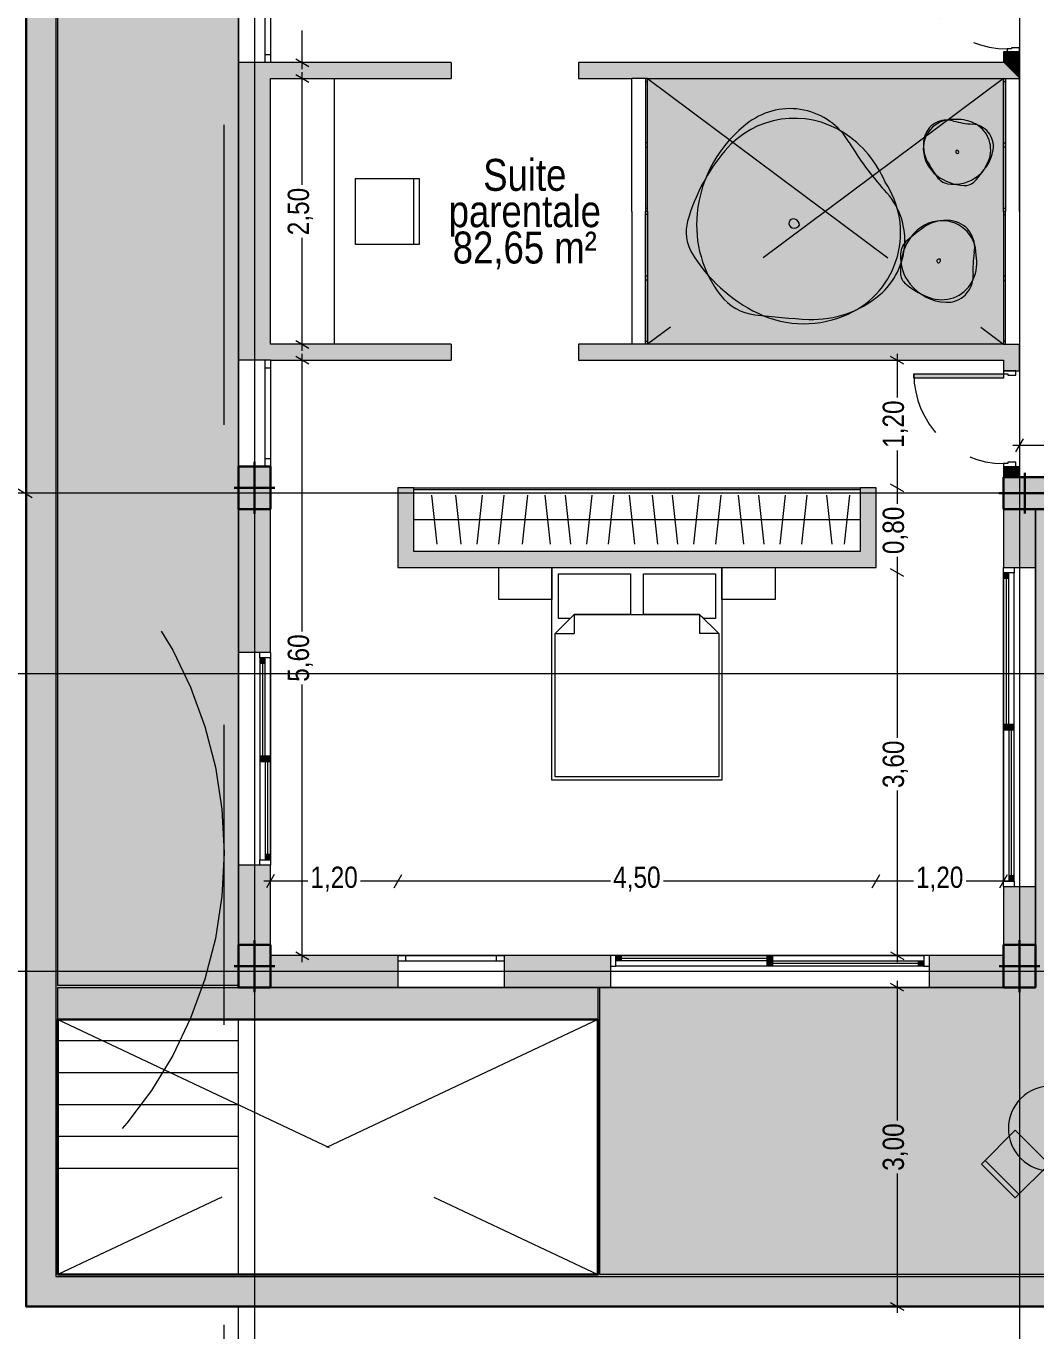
# Model space of a CAD drawing. Header units: centimetres. Extents: x -4381 to 5639, y -3920 to 4826.
# Drawn here: x 55.03 to 64.53, y 58.86 to 71.13 of the extents above; entities that cross this region are included whole.
import ezdxf

# ---------------------------------------------------------------- set-up
doc = ezdxf.new("R2010")
doc.units = ezdxf.units.CM
doc.header["$MEASUREMENT"] = 0
doc.set_wipeout_variables(frame=1)
for name, pattern in [('Dashed', [0.564444, 0.282222, -0.282222]), ('Hidden Line', [0.391222, 0.282222, -0.109]), ('POINTILLE', [0.1, 0.06, -0.04]), ('Tirets', [0.458611, 0.282222, -0.176389]), ('Wipeout_Contour', [100, 0, -100])]:
    doc.linetypes.add(name, pattern=pattern)
for name, color, linetype, lineweight in [('00- Texts and Fills_Pen_No__1', 7, 'Continuous', 5), ('00-TREES_Pen_No__7', 7, 'Continuous', 5), ('01- MOBILIER_Pen_No__1', 7, 'Continuous', 5), ('01- MOBILIER_Pen_No__7', 7, 'Continuous', 5), ('0_Pen_No__1', 7, 'Continuous', 5), ('Cotations_Pen_No__2', 8, 'Continuous', 5), ('Dalle Console ha', 84, 'Continuous', 30), ('Dalles_Pen_No__1', 7, 'Continuous', 5), ('FILES_Pen_No__2', 8, 'Continuous', 5), ('Poteaux Hafsa', 4, 'Continuous', 30), ('Structural - Bearing_Pen_No__1', 7, 'Continuous', 5), ('Structural - Bearing_Pen_No__7', 7, 'Continuous', 5)]:
    doc.layers.add(name, color=color, linetype=linetype, lineweight=lineweight)
for name, color, linetype, lineweight, true_color in [('00-TREES_Pen_No__185', 7, 'Continuous', 5, 0xbce39b), ('00-TREES_Pen_No__44', 7, 'Continuous', 5, 0x029e21), ('Dalles_Pen_No__102', 7, 'Continuous', 5, 0xcccccc), ('Dalles_Pen_No__185', 7, 'Continuous', 5, 0xbce39b), ('Elevator_Pen_No__161', 7, 'Continuous', 5, 0x6a6a6a), ('RECULS_Pen_No__58', 7, 'Continuous', 5, 0xdf0000), ('Structural - Bearing_Pen_No__103', 7, 'Continuous', 5, 0xffcc99)]:
    doc.layers.add(name, color=color, linetype=linetype, lineweight=lineweight, true_color=true_color)
doc.layers.add('Structural - Bearing', color=7, linetype='Continuous')
doc.styles.add('GENERATED_STYLE_2', font='')
doc.styles.get('GENERATED_STYLE_2').set_extended_font_data('Arial Narrow Occidental')

# ---------------------------------------------------------------- blocks, each defined once
blk = doc.blocks.new('P1')
at = {"layer": 'Poteaux Hafsa', "lineweight": 30}
blk.add_hatch(color=256, dxfattribs=at).paths.add_polyline_path([(0, 0.3), (0, 0), (0.4, 0), (0.4, 0.3)])
at = {"layer": 'Poteaux Hafsa', "color": 144, "lineweight": 30}
for p, q in [((0.2, -0.042), (0.2, 0.342)), ((0.444, 0.15), (-0.044, 0.15))]:
    blk.add_line(p, q, dxfattribs=at)
blk.add_lwpolyline([(0, 0.3), (0, 0), (0.4, 0), (0.4, 0.3)], close=True, dxfattribs=at)

msp = doc.modelspace()

# ---------------------------------------------------------------- hatches: boundary and pattern name
at = {"layer": '00-TREES_Pen_No__185', "linetype": 'Continuous', "lineweight": 0, "ltscale": 10, "true_color": 0xcce9b3}
msp.add_hatch(color=254, dxfattribs=at).paths.add_polyline_path([(63.53758, 69.77797, 0.01739462), (63.62545, 69.63809, 0.20068984), (63.72585, 69.57245, 0.1916151), (63.9792, 69.62269, 0.21254987), (64.15402, 69.89096, 0.44418572), (63.95961, 70.13269, -0.05230092), (63.78199, 70.16171, 0.43585853), (63.50533, 70.0017, 0.18587836)])
at = {"layer": '00-TREES_Pen_No__185', "linetype": 'Continuous', "lineweight": 0, "ltscale": 10, "true_color": 0xbae3ab}
msp.add_hatch(color=9, dxfattribs=at).paths.add_polyline_path([(63.38558, 69.2012, 0.01739462), (63.23393, 69.08113, 0.20068984), (63.1703, 68.95593, 0.1916151), (63.26099, 68.66742, 0.21254987), (63.59549, 68.49804, 0.44418572), (63.85214, 68.75508, -0.05230092), (63.86332, 68.96551, 0.43585853), (63.64189, 69.2672, 0.18587836)])
at = {"layer": '00-TREES_Pen_No__44', "linetype": 'Continuous', "lineweight": 0, "ltscale": 10, "true_color": 0xbfe6c6}
msp.add_hatch(color=254, dxfattribs=at).paths.add_polyline_path([(62.14524, 68.32814, 0.18587836), (62.80683, 68.55617, 0.43585853), (62.85555, 69.54441, -0.05230092), (62.52414, 69.99229, 0.44418572), (61.58336, 70.1852, 0.21254987), (61.09238, 69.32401, 0.1916151), (61.31285, 68.55541, 0.20068984), (61.63571, 68.37196, 0.01739462)])
at = {"layer": 'Dalles_Pen_No__102', "linetype": 'Continuous', "ltscale": 10}
h = msp.add_hatch(color=256, dxfattribs=at)
h.paths.add_polyline_path([(55.02844, 59.09063), (66.52844, 59.09063), (66.52844, 66.59063), (64.52844, 66.59063), (64.52844, 62.09063), (57.02844, 62.09063), (57.02844, 76.09063), (64.37844, 76.09063), (64.37844, 77.77063), (68.02844, 77.77063), (68.02844, 76.09063), (77.47844, 76.09063), (77.47844, 77.77063), (81.60844, 77.77063), (81.60844, 76.09063), (81.62844, 76.09063), (81.62844, 69.99063), (81.62844, 64.91063), (70.27844, 64.91063), (70.27844, 66.59063), (69.97844, 66.59063), (69.97844, 64.59063), (83.62844, 64.59063), (83.62844, 64.99063), (83.62844, 78.09063), (55.02844, 78.09063)])
h.paths.add_polyline_path([(60.40844, 59.39063), (55.32844, 59.39063), (55.32844, 61.79063), (60.40844, 61.79063)], flags=0)
at = {"layer": 'Dalles_Pen_No__185', "linetype": 'Continuous', "lineweight": 0, "ltscale": 10, "true_color": 0x5e714d}
msp.add_hatch(color=77, dxfattribs=at).paths.add_polyline_path([(60.87844, 70.64063), (60.87844, 68.14063), (64.22844, 68.14063), (64.22844, 70.64063)])
at = {"layer": 'Elevator_Pen_No__161', "linetype": 'Continuous', "ltscale": 10}
for points in [[(57.05344, 66.61563), (57.30344, 66.61563), (57.30344, 66.86563), (57.05344, 66.86563)], [(64.25344, 66.61563), (64.50344, 66.61563), (64.50344, 66.86563), (64.25344, 66.86563)], [(64.25344, 62.36563), (64.25344, 62.11563), (64.50344, 62.11563)], [(64.25344, 62.36563), (64.50344, 62.11563), (64.50344, 62.36563)]]:
    msp.add_hatch(color=256, dxfattribs=at).paths.add_polyline_path(points)
at = {"layer": 'Structural - Bearing', "linetype": 'Continuous', "lineweight": 0, "ltscale": 10, "true_color": 0x000000}
for points in [[(64.22844, 70.79063), (64.37844, 70.79063), (64.37844, 70.89063), (64.26344, 70.89063), (64.22844, 70.89063)], [(57.02844, 70.79063), (57.02844, 67.99063), (57.27844, 67.99063), (57.32844, 67.99063), (57.32844, 70.79063), (57.27844, 70.79063)], [(57.32844, 70.79063), (57.32844, 70.64063), (59.02844, 70.64063), (59.02844, 70.79063)], [(60.22844, 70.79063), (60.22844, 70.64063), (64.37844, 70.64063), (64.22844, 70.79063)], [(64.22844, 70.79063), (64.37844, 70.64063), (64.37844, 70.79063)], [(57.32844, 68.14063), (57.32844, 67.99063), (59.02844, 67.99063), (59.02844, 68.14063)], [(60.22844, 68.14063), (60.22844, 67.99063), (64.22844, 67.99063), (64.37844, 68.14063)], [(64.22844, 67.99063), (64.22844, 67.89063), (64.34344, 67.89063), (64.37844, 67.89063), (64.37844, 68.14063)], [(64.22844, 66.99063), (64.22844, 66.89063), (64.37844, 66.89063), (64.37844, 66.99063), (64.34344, 66.99063)], [(58.67844, 66.19063), (58.67844, 66.79063), (58.52844, 66.79063), (58.52844, 66.04063)], [(63.02844, 66.04063), (63.02844, 66.79063), (62.87844, 66.79063), (62.87844, 66.19063)], [(64.22844, 66.59063), (64.22844, 66.04063), (64.32844, 66.04063), (64.52844, 66.04063), (64.52844, 66.59063)], [(62.87844, 66.19063), (58.67844, 66.19063), (58.52844, 66.04063), (63.02844, 66.04063)], [(57.02844, 63.24063), (57.02844, 62.09063), (57.05344, 62.11563), (57.05344, 62.36563), (57.30344, 62.36563), (57.32844, 62.39063), (57.32844, 63.24063), (57.22844, 63.24063)], [(64.22844, 63.04063), (64.22844, 62.39063), (64.25344, 62.36563), (64.50344, 62.36563), (64.50344, 62.11563), (64.52844, 62.09063), (64.52844, 63.04063), (64.32844, 63.04063)], [(57.02844, 62.09063), (58.52844, 62.09063), (58.52844, 62.34063), (58.52844, 62.39063), (57.32844, 62.39063), (57.30344, 62.36563), (57.30344, 62.11563), (57.05344, 62.11563)], [(59.52844, 62.34063), (59.52844, 62.09063), (60.52844, 62.09063), (60.52844, 62.29063), (60.52844, 62.39063), (59.52844, 62.39063)], [(63.52844, 62.29063), (63.52844, 62.09063), (64.52844, 62.09063), (64.50344, 62.11563), (64.25344, 62.11563), (64.25344, 62.36563), (64.22844, 62.39063), (63.52844, 62.39063)]]:
    msp.add_hatch(color=18, dxfattribs=at).paths.add_polyline_path(points)
at = {"layer": 'Structural - Bearing', "linetype": 'Continuous', "lineweight": 0, "ltscale": 10, "true_color": 0xffffff}
msp.add_hatch(color=7, dxfattribs=at).paths.add_polyline_path([(63.38444, 67.86263), (63.38444, 67.82263), (64.22844, 67.82263), (64.22844, 67.86263)])
at = {"layer": 'Structural - Bearing', "linetype": 'Continuous', "lineweight": 0, "ltscale": 10, "true_color": 0x000000}
h = msp.add_hatch(color=18, dxfattribs=at)
h.paths.add_polyline_path([(57.02844, 66.99063), (57.02844, 65.24063), (57.22844, 65.24063), (57.32844, 65.24063), (57.32844, 66.99063), (57.27844, 66.99063)])
h.paths.add_polyline_path([(57.05344, 66.61563), (57.05344, 66.86563), (57.30344, 66.86563), (57.30344, 66.61563)], flags=0)
h = msp.add_hatch(color=18, dxfattribs=at)
h.paths.add_polyline_path([(64.22844, 66.89063), (64.22844, 66.59063), (66.22844, 66.59063), (66.52844, 66.89063)])
h.paths.add_polyline_path([(64.50344, 66.61563), (64.25344, 66.61563), (64.25344, 66.86563), (64.50344, 66.86563)], flags=0)
at = {"layer": 'Structural - Bearing_Pen_No__103', "linetype": 'Continuous', "ltscale": 10}
for points in [[(64.22844, 65.99063), (64.22844, 65.94063), (64.27844, 65.94063), (64.27844, 65.99063)], [(57.22844, 65.19063), (57.22844, 65.14063), (57.27844, 65.14063), (57.27844, 65.19063)], [(64.27844, 64.51563), (64.27844, 64.56563), (64.22844, 64.56563), (64.22844, 64.51563)], [(64.27844, 64.56563), (64.27844, 64.51563), (64.32844, 64.51563), (64.32844, 64.56563)], [(57.27844, 64.21563), (57.27844, 64.26563), (57.22844, 64.26563), (57.22844, 64.21563)], [(57.27844, 64.26563), (57.27844, 64.21563), (57.32844, 64.21563), (57.32844, 64.26563)], [(57.32844, 63.29063), (57.32844, 63.34063), (57.27844, 63.34063), (57.27844, 63.29063)], [(64.32844, 63.09063), (64.32844, 63.14063), (64.27844, 63.14063), (64.27844, 63.09063)], [(60.57844, 62.39063), (60.57844, 62.34063), (60.62844, 62.34063), (60.62844, 62.39063)], [(62.05344, 62.34063), (62.05344, 62.39063), (62.00344, 62.39063), (62.00344, 62.34063)], [(62.00344, 62.34063), (62.00344, 62.29063), (62.05344, 62.29063), (62.05344, 62.34063)], [(63.47844, 62.29063), (63.47844, 62.34063), (63.42844, 62.34063), (63.42844, 62.29063)]]:
    msp.add_hatch(color=256, dxfattribs=at).paths.add_polyline_path(points)

# ---------------------------------------------------------------- linework, layer by layer
at = {"layer": '00-TREES_Pen_No__7', "linetype": 'Continuous', "ltscale": 10}
for centre, radius, start, end in [((62.21874, 69.71057), 0.64716, 30.511654, 126.312091), ((62.55717, 69.25005), 1.21866, 126.312091, 174.310623), ((62.26138, 69.41073), 0.85598, 57.234725, 139.778777), ((63.7458, 69.98353), 0.27247, 83.000568, 182.288476), ((63.69421, 70.03251), 0.21814, 72.941698, 167.143259), ((63.98534, 71.07323), 0.86262, 254.73307, 266.708646), ((63.80459, 69.92491), 0.33006, 59.985575, 94.447533), ((63.92381, 70.00334), 0.20904, 350.908209, 86.708646), ((63.83139, 69.97129), 0.27649, 337.441523, 59.985575), ((62.17164, 69.2713), 1.0218, 22.772767, 57.234725), ((62.96208, 68.81815), 1.77365, 139.778777, 164.228639), ((65.077, 71.395), 2.67052, 210.511654, 222.48723), ((63.79614, 69.98554), 0.32286, 182.288476, 232.875479), ((63.78817, 70.01107), 0.31452, 167.143259, 209.262745), ((63.79894, 69.95306), 0.02006, 151.526351, 224.512345), ((63.79024, 69.94466), 0.02007, 43.515639, 116.462845), ((63.74153, 70.03251), 0.39364, 302.909677, 350.908209), ((65.56755, 71.0499), 2.37491, 210.142779, 214.12893), ((63.79463, 69.94883), 0.01402, 224.512345, 43.515639), ((63.55764, 70.08501), 0.57292, 312.991661, 337.441523), ((63.88696, 70.10553), 0.47334, 232.875479, 266.312216), ((63.73032, 69.80465), 0.15544, 214.12893, 259.520658), ((62.41628, 69.19244), 0.84354, 294.931824, 34.219733), ((63.76559, 69.99533), 0.34935, 259.520658, 302.909677), ((63.86443, 69.75592), 0.12301, 266.312216, 312.991661), ((62.62418, 69.11978), 0.67534, 310.077041, 44.278603), ((62.42073, 69.26365), 1.08154, 174.310623, 217.699642), ((61.62168, 69.19673), 0.38082, 164.228639, 210.908084), ((62.25159, 69.27773), 0.04341, 73.704661, 252.707955), ((62.25715, 69.29559), 0.06211, 252.707955, 325.693949), ((62.24634, 69.25976), 0.06212, 0.757455, 73.704661), ((65.12425, 67.00009), 2.78082, 126.378085, 130.364235), ((63.66006, 68.92664), 0.37804, 98.523782, 149.110785), ((63.68876, 68.93916), 0.36828, 83.378565, 125.498051), ((63.65132, 68.98499), 0.31904, 359.235873, 98.523782), ((63.70178, 69.05126), 0.25543, 349.177003, 83.378565), ((63.81128, 68.83618), 0.55424, 149.110785, 182.547522), ((63.44114, 68.98025), 0.182, 130.364235, 175.755964), ((62.55223, 69.75383), 1.46539, 210.908084, 244.344821), ((63.66757, 68.96344), 0.40906, 175.755964, 219.144983), ((64.95019, 68.84474), 1.01005, 170.968376, 182.943952), ((63.59057, 68.90909), 0.38647, 336.220881, 10.682839), ((63.61714, 68.92373), 0.01642, 140.74765, 319.750945), ((63.62262, 68.91926), 0.02349, 67.761657, 140.74765), ((63.61173, 68.92831), 0.0235, 319.750945, 32.69815), ((63.40147, 68.81795), 0.14404, 182.547522, 229.226967), ((63.64796, 68.8838), 0.32375, 253.676829, 336.220881), ((63.69702, 68.7803), 0.24477, 267.143515, 2.943952), ((63.74551, 69.2169), 0.67084, 229.226967, 253.676829), ((63.7078, 68.99618), 0.46092, 219.144983, 267.143515), ((61.94573, 68.89653), 0.48121, 217.699642, 263.09137), ((62.43208, 69.34809), 0.97371, 267.957555, 310.077041), ((62.77223, 75.71777), 7.35233, 263.09137, 267.077521), ((62.35053, 69.33388), 0.99951, 244.344821, 294.931824)]:
    msp.add_arc(centre, radius, start, end, dxfattribs=at)
at = {"layer": '01- MOBILIER_Pen_No__1', "linetype": 'Continuous', "ltscale": 10}
for p, q in [((58.12844, 69.70063), (58.72844, 69.70063)), ((58.12844, 69.08063), (58.12844, 69.70063)), ((58.67844, 69.08063), (58.67844, 69.70063)), ((58.72844, 69.70063), (58.72844, 69.08063)), ((58.72844, 69.08063), (58.12844, 69.08063)), ((62.87844, 66.77063), (58.67844, 66.77063)), ((58.89745, 66.26213), (58.84731, 66.7225)), ((59.1222, 66.26213), (59.07206, 66.7225)), ((59.27367, 66.26213), (59.32381, 66.7225)), ((59.47946, 66.26213), (59.5296, 66.7225)), ((59.69951, 66.26213), (59.74965, 66.7225)), ((59.96486, 66.26213), (59.91472, 66.7225)), ((60.15533, 66.26213), (60.10519, 66.7225)), ((60.30499, 66.26213), (60.35513, 66.7225)), ((60.51078, 66.26213), (60.56092, 66.7225)), ((60.75811, 66.26213), (60.70797, 66.7225)), ((60.97333, 66.26213), (60.92319, 66.7225)), ((61.16379, 66.26213), (61.11365, 66.7225)), ((61.31345, 66.26213), (61.36359, 66.7225)), ((61.51924, 66.26213), (61.56938, 66.7225)), ((61.78459, 66.26213), (61.73446, 66.7225)), ((61.97506, 66.26213), (61.92492, 66.7225)), ((62.12472, 66.26213), (62.17486, 66.7225)), ((62.33051, 66.26213), (62.38065, 66.7225)), ((62.61707, 66.26213), (62.56693, 66.7225)), ((62.73192, 66.26213), (62.78206, 66.7225)), ((62.87844, 66.49063), (58.67844, 66.49063)), ((59.47844, 65.74063), (59.47844, 66.04063)), ((59.47844, 66.04063), (59.97844, 66.04063)), ((59.97844, 64.04063), (59.97844, 66.04063)), ((59.97844, 66.04063), (61.57844, 66.04063)), ((59.97844, 66.04063), (59.97844, 65.74063)), ((61.57844, 66.04063), (61.57844, 64.04063)), ((61.57844, 65.74063), (61.57844, 66.04063)), ((61.57844, 66.04063), (62.07844, 66.04063)), ((62.07844, 66.04063), (62.07844, 65.74063)), ((60.03844, 65.98063), (60.71844, 65.98063)), ((60.03844, 65.56063), (60.03844, 65.98063)), ((60.71844, 65.98063), (60.71844, 65.60063)), ((60.83844, 65.98063), (61.51844, 65.98063)), ((60.83844, 65.60063), (60.83844, 65.98063)), ((61.51844, 65.98063), (61.51844, 65.56063)), ((59.97844, 65.74063), (59.47844, 65.74063)), ((62.07844, 65.74063), (61.57844, 65.74063)), ((60.00844, 65.42063), (60.18844, 65.60063)), ((60.14844, 65.56063), (60.03844, 65.56063)), ((60.18844, 65.60063), (60.14844, 65.56063)), ((60.71844, 65.60063), (60.18844, 65.60063)), ((60.18844, 65.60063), (60.77844, 65.60063)), ((60.18844, 65.60063), (60.18844, 65.42063)), ((60.77844, 65.60063), (61.36844, 65.60063)), ((61.36844, 65.60063), (60.83844, 65.60063)), ((61.40844, 65.56063), (61.36844, 65.60063)), ((61.36844, 65.60063), (61.54844, 65.42063)), ((61.36844, 65.60063), (61.36844, 65.42063)), ((61.51844, 65.56063), (61.40844, 65.56063)), ((60.00844, 64.07063), (60.00844, 65.42063)), ((60.00844, 65.42063), (60.18844, 65.42063)), ((61.54844, 65.42063), (61.36844, 65.42063)), ((61.54844, 65.42063), (61.54844, 64.07063)), ((60.77844, 64.07063), (60.00844, 64.07063)), ((61.54844, 64.07063), (60.77844, 64.07063)), ((61.57844, 64.04063), (59.97844, 64.04063)), ((64.02024, 60.42881), (64.33844, 60.74701)), ((64.33844, 60.74701), (64.65664, 60.42881)), ((64.33844, 60.11062), (64.02024, 60.42881)), ((64.0556, 60.46417), (64.37379, 60.14597)), ((64.65664, 60.42881), (64.33844, 60.11062))]:
    msp.add_line(p, q, dxfattribs=at)
for start, end in [(315, 135), (135, 315)]:
    msp.add_arc((64.67432, 60.76469), 0.4, start, end, dxfattribs=at)
at = {"layer": '01- MOBILIER_Pen_No__7', "linetype": 'Continuous', "ltscale": 10, "flags": 128}
for points in [[(57.32844, 70.64063), (57.92844, 70.64063), (57.92844, 68.14063), (57.32844, 68.14063)], [(62.87844, 66.79063), (62.87844, 66.19063), (58.67844, 66.19063), (58.67844, 66.79063)]]:
    msp.add_lwpolyline(points, close=True, dxfattribs=at)
at = {"layer": '0_Pen_No__1', "linetype": 'Continuous', "ltscale": 10}
for p, q in [((64.26344, 70.89063), (64.22844, 70.89063)), ((64.37844, 70.89063), (64.26344, 70.89063)), ((57.27844, 70.79063), (57.02844, 70.79063)), ((57.32844, 70.79063), (57.27844, 70.79063)), ((60.85844, 70.64063), (60.72844, 70.64063)), ((60.87844, 70.64063), (60.85844, 70.64063)), ((64.22844, 70.64063), (64.24844, 70.64063)), ((64.24844, 70.64063), (64.37844, 70.64063)), ((60.85844, 68.14063), (60.72844, 68.14063)), ((60.87844, 68.14063), (60.85844, 68.14063)), ((64.22844, 68.14063), (64.24844, 68.14063)), ((64.24844, 68.14063), (64.37844, 68.14063)), ((57.27844, 67.99063), (57.02844, 67.99063)), ((57.32844, 67.99063), (57.27844, 67.99063)), ((64.22844, 67.89063), (64.34344, 67.89063)), ((64.34344, 67.89063), (64.37844, 67.89063)), ((57.27844, 66.99063), (57.02844, 66.99063)), ((57.32844, 66.99063), (57.27844, 66.99063)), ((64.22844, 66.99063), (64.34344, 66.99063)), ((64.34344, 66.99063), (64.37844, 66.99063)), ((64.22844, 66.04063), (64.32844, 66.04063)), ((64.32844, 66.04063), (64.52844, 66.04063)), ((57.22844, 65.24063), (57.02844, 65.24063)), ((57.32844, 65.24063), (57.22844, 65.24063)), ((57.22844, 63.24063), (57.02844, 63.24063)), ((57.32844, 63.24063), (57.22844, 63.24063)), ((64.22844, 63.04063), (64.32844, 63.04063)), ((64.32844, 63.04063), (64.52844, 63.04063)), ((58.52844, 62.39063), (58.52844, 62.34063)), ((59.52844, 62.39063), (59.52844, 62.34063)), ((60.52844, 62.39063), (60.52844, 62.29063)), ((63.52844, 62.39063), (63.52844, 62.29063)), ((58.52844, 62.34063), (58.52844, 62.09063)), ((59.52844, 62.34063), (59.52844, 62.09063)), ((60.52844, 62.29063), (60.52844, 62.09063)), ((63.52844, 62.29063), (63.52844, 62.09063))]:
    msp.add_line(p, q, dxfattribs=at)
at = {"layer": '0_Pen_No__1', "linetype": 'Hidden Line', "ltscale": 10, "flags": 128}
for points in [[(60.87844, 70.64063), (64.22844, 68.14063)], [(64.22844, 70.64063), (60.87844, 68.14063)]]:
    msp.add_lwpolyline(points, dxfattribs=at)
at = {"layer": 'Cotations_Pen_No__2', "linetype": 'Continuous', "ltscale": 10}
for p, q in [((57.62844, 70.79063), (57.62844, 71.09175)), ((57.56594, 70.82671), (57.69094, 70.75454)), ((57.62844, 70.7295), (57.62844, 70.79063)), ((57.62844, 70.64063), (57.62844, 70.70175)), ((57.69094, 70.60454), (57.56594, 70.67671)), ((57.62844, 69.6395), (57.62844, 70.64063)), ((57.62844, 68.14063), (57.62844, 69.14175)), ((57.56594, 68.17671), (57.69094, 68.10454)), ((57.62844, 68.0795), (57.62844, 68.14063)), ((57.69094, 67.95454), (57.56594, 68.02671)), ((57.62844, 67.99063), (57.62844, 68.05175)), ((63.29094, 67.95454), (63.16594, 68.02671)), ((63.22844, 68.05175), (63.22844, 67.99063)), ((57.62844, 65.4395), (57.62844, 67.99063)), ((63.22844, 67.99063), (63.22844, 67.6395)), ((63.22844, 67.14175), (63.22844, 66.79063)), ((64.31732, 67.19063), (64.37844, 67.19063)), ((64.41453, 67.25313), (64.34236, 67.12813)), ((64.37844, 67.19063), (66.92957, 67.19063)), ((63.29094, 66.75454), (63.16594, 66.82671)), ((63.22844, 66.79063), (63.22844, 66.64018)), ((63.22844, 66.14243), (63.22844, 65.99198)), ((63.29094, 65.95589), (63.16594, 66.02806)), ((63.22844, 65.99198), (63.22844, 64.44018)), ((57.62844, 62.39063), (57.62844, 64.94175)), ((63.22844, 63.94243), (63.22844, 62.39063)), ((57.32844, 63.09063), (57.26732, 63.09063)), ((57.36453, 63.15313), (57.29236, 63.02813)), ((57.67957, 63.09063), (57.32844, 63.09063)), ((58.52844, 63.09063), (58.17732, 63.09063)), ((58.49236, 63.02813), (58.56453, 63.15313)), ((60.52957, 63.09063), (58.52844, 63.09063)), ((63.02844, 63.09063), (61.02732, 63.09063)), ((62.99236, 63.02813), (63.06453, 63.15313)), ((63.37957, 63.09063), (63.02844, 63.09063)), ((64.22844, 63.09063), (63.87732, 63.09063)), ((64.19236, 63.02813), (64.26453, 63.15313)), ((64.28957, 63.09063), (64.22844, 63.09063)), ((57.56594, 62.42671), (57.69094, 62.35454)), ((57.62844, 62.3295), (57.62844, 62.39063)), ((63.16594, 62.42671), (63.29094, 62.35454)), ((63.22844, 62.39063), (63.22844, 62.3295)), ((63.29094, 62.05454), (63.16594, 62.12671)), ((63.22844, 62.15175), (63.22844, 62.09063)), ((63.22844, 62.09063), (63.22844, 60.8395))]:
    msp.add_line(p, q, dxfattribs=at)
at = {"layer": 'Dalles_Pen_No__1', "linetype": 'Continuous', "ltscale": 10}
for p, q in [((60.87844, 68.14063), (60.87844, 70.64063)), ((60.87844, 70.64063), (64.22844, 70.64063)), ((64.22844, 70.64063), (64.22844, 68.14063)), ((64.22844, 68.14063), (60.87844, 68.14063))]:
    msp.add_line(p, q, dxfattribs=at)
at = {"layer": 'Dalles_Pen_No__1', "linetype": 'Continuous', "ltscale": 10, "flags": 128}
msp.add_lwpolyline([(83.62844, 78.09063), (55.02844, 78.09063), (55.02844, 59.09063), (66.52844, 59.09063), (66.52844, 66.59063), (64.52844, 66.59063), (64.52844, 62.09063), (57.02844, 62.09063), (57.02844, 76.09063), (64.37844, 76.09063), (64.37844, 77.77063), (68.02844, 77.77063), (68.02844, 76.09063), (77.47844, 76.09063)], dxfattribs=at)
msp.add_lwpolyline([(83.62844, 78.09063), (55.02844, 78.09063), (55.02844, 59.09063), (66.52844, 59.09063), (66.52844, 66.59063), (64.52844, 66.59063), (64.52844, 62.09063), (57.02844, 62.09063), (57.02844, 76.09063), (64.37844, 76.09063), (64.37844, 77.77063), (68.02844, 77.77063), (68.02844, 76.09063), (77.47844, 76.09063)], dxfattribs=at)
for points in [[(57.02844, 62.09063), (64.52844, 62.09063), (64.52844, 66.59063), (66.52844, 66.59063), (66.52844, 66.89063), (66.5362, 66.89063), (69.971, 66.89063), (69.97844, 66.89063), (69.97844, 66.59063), (77.62844, 66.59063), (77.62844, 69.99063), (81.62844, 69.99063), (81.62844, 76.09063), (67.02844, 76.09063), (67.02844, 71.89063), (64.52844, 71.89063), (64.52844, 76.09063), (57.02844, 76.09063)], [(57.02844, 62.09063), (64.52844, 62.09063), (64.52844, 66.59063), (66.52844, 66.59063), (66.52844, 66.89063), (66.5362, 66.89063), (69.971, 66.89063), (69.97844, 66.89063), (69.97844, 66.59063), (77.62844, 66.59063), (77.62844, 69.99063), (81.62844, 69.99063), (81.62844, 76.09063), (67.02844, 76.09063), (67.02844, 71.89063), (64.52844, 71.89063), (64.52844, 76.09063), (57.02844, 76.09063)], [(60.87844, 68.14063), (60.87844, 70.64063), (64.22844, 70.64063), (64.22844, 68.14063)], [(60.40844, 59.39063), (60.40844, 61.79063), (55.32844, 61.79063), (55.32844, 59.39063)]]:
    msp.add_lwpolyline(points, close=True, dxfattribs=at)
at = {"layer": 'Structural - Bearing_Pen_No__1', "linetype": 'Continuous', "ltscale": 10}
for p, q in [((57.02844, 71.79063), (57.02844, 70.79063)), ((57.27844, 70.86563), (57.27844, 71.71563)), ((57.32844, 71.79063), (57.32844, 70.79063)), ((57.32844, 71.71563), (57.32844, 70.86563)), ((57.27844, 70.79063), (57.27844, 70.86563)), ((57.27844, 70.86563), (57.32844, 70.86563)), ((57.32844, 70.86563), (57.32844, 70.79063)), ((64.37844, 70.89063), (64.26344, 70.89063)), ((57.32844, 70.79063), (57.27844, 70.79063)), ((59.02844, 70.79063), (59.02844, 70.64063)), ((60.22844, 70.79063), (60.22844, 70.64063)), ((60.72844, 69.39063), (60.72844, 70.64063)), ((60.85844, 70.64063), (60.85844, 70.61063)), ((60.87844, 70.64063), (60.85844, 70.64063)), ((60.85844, 70.61063), (60.87844, 70.61063)), ((60.85844, 70.61063), (60.85844, 70.03563)), ((60.87844, 69.39063), (60.87844, 70.64063)), ((60.87844, 70.61063), (60.87844, 70.64063)), ((60.87844, 70.03563), (60.87844, 70.61063)), ((64.22844, 69.39063), (64.22844, 70.64063)), ((64.22844, 70.61063), (64.22844, 70.64063)), ((64.22844, 70.64063), (64.24844, 70.64063)), ((64.24844, 70.61063), (64.22844, 70.61063)), ((64.22844, 70.03563), (64.22844, 70.61063)), ((64.24844, 70.64063), (64.24844, 70.61063)), ((64.24844, 70.61063), (64.24844, 70.03563)), ((64.37844, 69.39063), (64.37844, 70.64063)), ((60.87844, 70.03563), (60.85844, 70.03563)), ((60.85844, 70.03563), (60.85844, 70.01563)), ((60.85844, 70.01563), (60.85844, 69.99563)), ((60.85844, 69.99563), (60.87844, 69.99563)), ((60.85844, 69.99563), (60.85844, 69.42063)), ((60.87844, 70.01563), (60.87844, 70.03563)), ((60.87844, 69.99563), (60.87844, 70.01563)), ((60.87844, 69.42063), (60.87844, 69.99563)), ((64.22844, 70.01563), (64.22844, 70.03563)), ((64.22844, 70.03563), (64.24844, 70.03563)), ((64.22844, 69.99563), (64.22844, 70.01563)), ((64.24844, 69.99563), (64.22844, 69.99563)), ((64.22844, 69.42063), (64.22844, 69.99563)), ((64.24844, 70.03563), (64.24844, 70.01563)), ((64.24844, 70.01563), (64.24844, 69.99563)), ((64.24844, 69.99563), (64.24844, 69.42063)), ((60.72844, 69.39063), (60.72844, 68.14063)), ((60.87844, 69.42063), (60.85844, 69.42063)), ((60.85844, 69.42063), (60.85844, 69.39063)), ((60.85844, 69.36063), (60.85844, 69.39063)), ((60.87844, 69.39063), (60.85844, 69.39063)), ((60.87844, 69.39063), (60.85844, 69.39063)), ((60.87844, 69.36063), (60.85844, 69.36063)), ((60.85844, 68.78563), (60.85844, 69.36063)), ((60.87844, 69.39063), (60.87844, 69.42063)), ((60.87844, 69.39063), (60.87844, 68.14063)), ((60.87844, 69.39063), (60.87844, 69.36063)), ((60.87844, 69.36063), (60.87844, 68.78563)), ((64.22844, 69.39063), (64.22844, 69.42063)), ((64.22844, 69.42063), (64.24844, 69.42063)), ((64.22844, 69.39063), (64.22844, 68.14063)), ((64.22844, 69.39063), (64.22844, 69.36063)), ((64.22844, 69.39063), (64.24844, 69.39063)), ((64.22844, 69.39063), (64.24844, 69.39063)), ((64.22844, 69.36063), (64.24844, 69.36063)), ((64.22844, 69.36063), (64.22844, 68.78563)), ((64.24844, 69.42063), (64.24844, 69.39063)), ((64.24844, 69.36063), (64.24844, 69.39063)), ((64.24844, 68.78563), (64.24844, 69.36063)), ((64.37844, 69.39063), (64.37844, 68.14063)), ((60.85844, 68.76563), (60.85844, 68.78563)), ((60.85844, 68.78563), (60.87844, 68.78563)), ((60.85844, 68.74563), (60.85844, 68.76563)), ((60.87844, 68.74563), (60.85844, 68.74563)), ((60.85844, 68.17063), (60.85844, 68.74563)), ((60.87844, 68.78563), (60.87844, 68.76563)), ((60.87844, 68.76563), (60.87844, 68.74563)), ((60.87844, 68.74563), (60.87844, 68.17063)), ((64.24844, 68.78563), (64.22844, 68.78563)), ((64.22844, 68.78563), (64.22844, 68.76563)), ((64.22844, 68.76563), (64.22844, 68.74563)), ((64.22844, 68.74563), (64.24844, 68.74563)), ((64.22844, 68.74563), (64.22844, 68.17063)), ((64.24844, 68.76563), (64.24844, 68.78563)), ((64.24844, 68.74563), (64.24844, 68.76563)), ((64.24844, 68.17063), (64.24844, 68.74563)), ((59.02844, 68.14063), (59.02844, 67.99063)), ((60.22844, 68.14063), (60.22844, 67.99063)), ((60.85844, 68.14063), (60.85844, 68.17063)), ((60.85844, 68.17063), (60.87844, 68.17063)), ((60.87844, 68.14063), (60.85844, 68.14063)), ((60.87844, 68.17063), (60.87844, 68.14063)), ((64.24844, 68.17063), (64.22844, 68.17063)), ((64.22844, 68.17063), (64.22844, 68.14063)), ((64.22844, 68.14063), (64.24844, 68.14063)), ((64.24844, 68.14063), (64.24844, 68.17063)), ((57.02844, 67.99063), (57.02844, 66.99063)), ((57.27844, 67.91563), (57.27844, 67.99063)), ((57.32844, 67.99063), (57.27844, 67.99063)), ((57.32844, 67.91563), (57.27844, 67.91563)), ((57.27844, 67.06563), (57.27844, 67.91563)), ((57.32844, 67.99063), (57.32844, 66.99063)), ((57.32844, 67.99063), (57.32844, 67.91563)), ((57.32844, 67.91563), (57.32844, 67.06563)), ((64.22844, 67.89063), (64.34344, 67.89063)), ((57.27844, 66.99063), (57.27844, 67.06563)), ((57.27844, 67.06563), (57.32844, 67.06563)), ((57.32844, 67.06563), (57.32844, 66.99063)), ((57.32844, 66.99063), (57.27844, 66.99063)), ((64.22844, 66.99063), (64.34344, 66.99063)), ((64.22844, 63.04063), (64.22844, 66.04063)), ((64.22844, 65.99063), (64.22844, 66.04063)), ((64.22844, 66.04063), (64.32844, 66.04063)), ((64.32844, 66.04063), (64.32844, 65.99063)), ((64.52844, 63.04063), (64.52844, 66.04063)), ((64.32844, 65.99063), (64.22844, 65.99063)), ((64.22844, 65.99063), (64.22844, 65.94063)), ((64.27844, 65.99063), (64.22844, 65.99063)), ((64.22844, 65.94063), (64.22844, 64.56563)), ((64.22844, 65.94063), (64.27844, 65.94063)), ((64.22844, 65.94063), (64.22844, 64.56563)), ((64.25344, 65.94063), (64.25344, 64.56563)), ((64.27844, 65.94063), (64.27844, 65.99063)), ((64.27844, 64.56563), (64.27844, 65.94063)), ((64.32844, 64.56563), (64.32844, 65.99063)), ((57.02844, 65.24063), (57.02844, 63.24063)), ((57.22844, 65.19063), (57.22844, 65.24063)), ((57.32844, 65.24063), (57.22844, 65.24063)), ((57.32844, 65.19063), (57.22844, 65.19063)), ((57.22844, 65.19063), (57.22844, 65.14063)), ((57.27844, 65.19063), (57.22844, 65.19063)), ((57.27844, 65.14063), (57.27844, 65.19063)), ((57.32844, 65.24063), (57.32844, 63.24063)), ((57.32844, 65.24063), (57.32844, 65.19063)), ((57.32844, 64.26563), (57.32844, 65.19063)), ((57.22844, 65.14063), (57.22844, 64.26563)), ((57.22844, 65.14063), (57.27844, 65.14063)), ((57.22844, 65.14063), (57.22844, 64.26563)), ((57.25344, 65.14063), (57.25344, 64.26563)), ((57.27844, 64.26563), (57.27844, 65.14063)), ((64.27844, 64.56563), (64.22844, 64.56563)), ((64.22844, 64.56563), (64.22844, 64.51563)), ((64.27844, 64.51563), (64.27844, 64.56563)), ((64.27844, 64.56563), (64.27844, 64.51563)), ((64.32844, 64.56563), (64.27844, 64.56563)), ((64.32844, 64.51563), (64.32844, 64.56563)), ((64.22844, 64.51563), (64.27844, 64.51563)), ((64.22844, 64.51563), (64.22844, 63.09063)), ((64.27844, 64.51563), (64.32844, 64.51563)), ((64.27844, 64.51563), (64.27844, 63.14063)), ((64.30344, 63.14063), (64.30344, 64.51563)), ((64.32844, 63.14063), (64.32844, 64.51563)), ((64.32844, 63.14063), (64.32844, 64.51563)), ((57.27844, 64.26563), (57.22844, 64.26563)), ((57.22844, 64.26563), (57.22844, 64.21563)), ((57.22844, 64.21563), (57.22844, 63.29063)), ((57.22844, 64.21563), (57.27844, 64.21563)), ((57.27844, 64.26563), (57.27844, 64.21563)), ((57.32844, 64.26563), (57.27844, 64.26563)), ((57.27844, 64.21563), (57.27844, 64.26563)), ((57.27844, 64.21563), (57.32844, 64.21563)), ((57.27844, 64.21563), (57.27844, 63.34063)), ((57.30344, 63.34063), (57.30344, 64.21563)), ((57.32844, 64.21563), (57.32844, 64.26563)), ((57.32844, 63.34063), (57.32844, 64.21563)), ((57.32844, 63.34063), (57.32844, 64.21563)), ((57.32844, 63.34063), (57.27844, 63.34063)), ((57.27844, 63.34063), (57.27844, 63.29063)), ((57.32844, 63.29063), (57.32844, 63.34063)), ((57.22844, 63.24063), (57.22844, 63.29063)), ((57.22844, 63.29063), (57.32844, 63.29063)), ((57.32844, 63.24063), (57.22844, 63.24063)), ((57.27844, 63.29063), (57.32844, 63.29063)), ((57.32844, 63.29063), (57.32844, 63.24063)), ((64.22844, 63.04063), (64.22844, 63.09063)), ((64.22844, 63.09063), (64.32844, 63.09063)), ((64.32844, 63.14063), (64.27844, 63.14063)), ((64.27844, 63.14063), (64.27844, 63.09063)), ((64.27844, 63.09063), (64.32844, 63.09063)), ((64.32844, 63.09063), (64.32844, 63.14063)), ((64.32844, 63.09063), (64.32844, 63.04063)), ((64.22844, 63.04063), (64.32844, 63.04063)), ((58.52844, 62.39063), (59.52844, 62.39063)), ((58.60344, 62.39063), (58.52844, 62.39063)), ((58.52844, 62.39063), (58.52844, 62.34063)), ((58.60344, 62.34063), (58.60344, 62.39063)), ((59.45344, 62.39063), (58.60344, 62.39063)), ((59.52844, 62.39063), (59.45344, 62.39063)), ((59.45344, 62.39063), (59.45344, 62.34063)), ((59.52844, 62.39063), (59.52844, 62.34063)), ((63.52844, 62.39063), (60.52844, 62.39063)), ((60.57844, 62.39063), (60.52844, 62.39063)), ((60.52844, 62.39063), (60.52844, 62.29063)), ((60.57844, 62.29063), (60.57844, 62.39063)), ((60.57844, 62.39063), (60.62844, 62.39063)), ((60.57844, 62.34063), (60.57844, 62.39063)), ((60.62844, 62.39063), (62.00344, 62.39063)), ((60.62844, 62.39063), (60.62844, 62.34063)), ((60.62844, 62.39063), (62.00344, 62.39063)), ((60.62844, 62.36563), (62.00344, 62.36563)), ((62.00344, 62.34063), (62.00344, 62.39063)), ((62.00344, 62.39063), (62.05344, 62.39063)), ((62.05344, 62.39063), (62.05344, 62.34063)), ((62.05344, 62.39063), (63.47844, 62.39063)), ((63.52844, 62.39063), (63.47844, 62.39063)), ((63.47844, 62.39063), (63.47844, 62.29063)), ((63.52844, 62.39063), (63.52844, 62.29063)), ((58.52844, 62.34063), (58.60344, 62.34063)), ((58.60344, 62.34063), (59.45344, 62.34063)), ((59.45344, 62.34063), (59.52844, 62.34063)), ((60.52844, 62.29063), (60.57844, 62.29063)), ((60.62844, 62.34063), (60.57844, 62.34063)), ((62.00344, 62.29063), (60.57844, 62.29063)), ((62.00344, 62.34063), (60.62844, 62.34063)), ((62.05344, 62.34063), (62.00344, 62.34063)), ((62.00344, 62.34063), (62.05344, 62.34063)), ((62.00344, 62.29063), (62.00344, 62.34063)), ((62.05344, 62.29063), (62.00344, 62.29063)), ((62.05344, 62.34063), (62.05344, 62.29063)), ((62.05344, 62.34063), (63.42844, 62.34063)), ((63.42844, 62.31563), (62.05344, 62.31563)), ((63.42844, 62.29063), (62.05344, 62.29063)), ((63.42844, 62.29063), (62.05344, 62.29063)), ((63.42844, 62.29063), (63.42844, 62.34063)), ((63.42844, 62.34063), (63.47844, 62.34063)), ((63.47844, 62.29063), (63.42844, 62.29063)), ((63.47844, 62.34063), (63.47844, 62.29063)), ((63.47844, 62.29063), (63.52844, 62.29063)), ((58.52844, 62.09063), (59.52844, 62.09063)), ((63.52844, 62.09063), (60.52844, 62.09063))]:
    msp.add_line(p, q, dxfattribs=at)
at = {"layer": 'Structural - Bearing_Pen_No__1', "linetype": 'Continuous', "ltscale": 10, "flags": 128}
for points in [[(64.22844, 70.89063), (64.22844, 70.79063)], [(64.37844, 70.79063), (64.37844, 70.89063)], [(57.02844, 70.79063), (57.02844, 67.99063)], [(59.02844, 70.79063), (57.32844, 70.79063)], [(64.22844, 70.79063), (60.22844, 70.79063)], [(64.37844, 70.64063), (64.37844, 70.79063)], [(57.32844, 68.14063), (57.32844, 70.64063)], [(57.32844, 70.64063), (59.02844, 70.64063)], [(60.22844, 70.64063), (60.72844, 70.64063)], [(60.87844, 70.64063), (64.22844, 70.64063)], [(59.02844, 68.14063), (57.32844, 68.14063)], [(60.72844, 68.14063), (60.22844, 68.14063)], [(64.22844, 68.14063), (60.87844, 68.14063)], [(64.37844, 67.89063), (64.37844, 68.14063)], [(57.32844, 67.99063), (59.02844, 67.99063)], [(60.22844, 67.99063), (64.22844, 67.99063)], [(64.22844, 67.99063), (64.22844, 67.89063)], [(57.02844, 66.99063), (57.02844, 65.24063)], [(57.32844, 65.24063), (57.32844, 66.99063)], [(64.22844, 66.99063), (64.22844, 66.89063)], [(64.37844, 66.89063), (64.37844, 66.99063)], [(58.67844, 66.79063), (58.52844, 66.79063)], [(58.52844, 66.79063), (58.52844, 66.04063)], [(58.67844, 66.19063), (58.67844, 66.79063)], [(63.02844, 66.79063), (62.87844, 66.79063)], [(62.87844, 66.79063), (62.87844, 66.19063)], [(63.02844, 66.04063), (63.02844, 66.79063)], [(64.22844, 66.89063), (64.22844, 66.59063)], [(66.52844, 66.89063), (64.37844, 66.89063)], [(64.22844, 66.59063), (64.22844, 66.04063)], [(64.52844, 66.59063), (66.22844, 66.59063)], [(64.52844, 66.04063), (64.52844, 66.59063)], [(62.87844, 66.19063), (58.67844, 66.19063)], [(58.52844, 66.04063), (63.02844, 66.04063)], [(57.02844, 63.24063), (57.02844, 62.09063)], [(57.32844, 62.39063), (57.32844, 63.24063)], [(64.22844, 63.04063), (64.22844, 62.39063)], [(64.52844, 62.09063), (64.52844, 63.04063)], [(58.52844, 62.39063), (57.32844, 62.39063)], [(60.52844, 62.39063), (59.52844, 62.39063)], [(64.22844, 62.39063), (63.52844, 62.39063)], [(57.02844, 62.09063), (58.52844, 62.09063)], [(59.52844, 62.09063), (60.52844, 62.09063)], [(63.52844, 62.09063), (64.52844, 62.09063)]]:
    msp.add_lwpolyline(points, dxfattribs=at)
at = {"layer": 'Structural - Bearing_Pen_No__7', "linetype": 'Continuous', "ltscale": 10}
for p, q in [((64.30344, 70.91863), (64.26344, 70.91863)), ((64.26344, 70.91863), (64.26344, 70.89063)), ((64.26344, 70.89063), (64.37844, 70.89063)), ((64.37844, 70.93063), (64.30344, 70.93063)), ((64.30344, 70.93063), (64.30344, 70.91863)), ((64.37844, 70.89063), (64.37844, 70.93063)), ((64.34344, 67.89063), (64.22844, 67.89063)), ((64.22844, 67.89063), (64.22844, 67.86263)), ((64.34344, 67.85063), (64.34344, 67.89063)), ((63.38444, 67.86263), (64.22844, 67.86263)), ((63.38444, 67.82263), (63.38444, 67.86263)), ((64.22844, 67.82263), (63.38444, 67.82263)), ((64.22844, 67.86263), (64.26844, 67.86263)), ((64.22844, 67.86263), (64.22844, 67.82263)), ((64.26844, 67.86263), (64.26844, 67.85063)), ((64.26844, 67.85063), (64.34344, 67.85063)), ((64.26844, 67.01863), (64.22844, 67.01863)), ((64.22844, 67.01863), (64.22844, 66.99063)), ((64.34344, 67.03063), (64.26844, 67.03063)), ((64.26844, 67.03063), (64.26844, 67.01863)), ((64.34344, 66.99063), (64.34344, 67.03063)), ((64.22844, 66.99063), (64.34344, 66.99063))]:
    msp.add_line(p, q, dxfattribs=at)
at = {"layer": 'Structural - Bearing_Pen_No__7', "linetype": 'POINTILLE', "ltscale": 10}
for centre in [(64.26344, 71.76263), (64.22844, 67.86263)]:
    msp.add_arc(centre, 0.844, 180, 270, dxfattribs=at)

# ---------------------------------------------------------------- block references
at = {"layer": 'Poteaux Hafsa', "rotation": 270}
for p in [(57.02845, 66.99063), (64.22844, 62.49063)]:
    msp.add_blockref('P1', p, dxfattribs=at)
at = {"layer": 'Poteaux Hafsa'}
msp.add_blockref('P1', (64.22844, 66.59063), dxfattribs=at)

# ---------------------------------------------------------------- texts
at = {"layer": '00- Texts and Fills_Pen_No__1', "linetype": 'Continuous', "insert": (59.72256, 69.36493), "char_height": 0.3, "width": 2.0117703, "attachment_point": 5, "rotation": 0, "line_spacing_factor": 0.683514, "style": 'GENERATED_STYLE_2'}
msp.add_mtext('\\A1;{\\fArial Narrow Occidental|b0|i0|c0|p34;Suite parentale\\P\\fArial Narrow Occidental|b0|i0|c0|p34;82,65 m²}', dxfattribs=at)
at = {"layer": 'Cotations_Pen_No__2', "linetype": 'Continuous', "char_height": 0.2, "attachment_point": 7, "rotation": 90, "style": 'GENERATED_STYLE_2'}
for s, insert in [('\\A1;{\\fArial Narrow Occidental|b0|i0|c0|p34;2,50}', (57.72844, 69.16662)), ('\\A1;{\\fArial Narrow Occidental|b0|i0|c0|p34;1,20}', (63.32844, 67.16662)), ('\\A1;{\\fArial Narrow Occidental|b0|i0|c0|p34;0,80}', (63.32844, 66.1673)), ('\\A1;{\\fArial Narrow Occidental|b0|i0|c0|p34;5,60}', (57.72844, 64.96662)), ('\\A1;{\\fArial Narrow Occidental|b0|i0|c0|p34;3,60}', (63.32844, 63.9673)), ('\\A1;{\\fArial Narrow Occidental|b0|i0|c0|p34;3,00}', (63.32844, 60.36662))]:
    msp.add_mtext(s, dxfattribs=dict(at, insert=insert))
at = {"layer": 'Cotations_Pen_No__2', "linetype": 'Continuous', "char_height": 0.2, "attachment_point": 7, "style": 'GENERATED_STYLE_2'}
for s, insert in [('\\A1;{\\fArial Narrow Occidental|b0|i0|c0|p34;1,20}', (57.70444, 62.99063)), ('\\A1;{\\fArial Narrow Occidental|b0|i0|c0|p34;4,50}', (60.55444, 62.99063)), ('\\A1;{\\fArial Narrow Occidental|b0|i0|c0|p34;1,20}', (63.40444, 62.99063))]:
    msp.add_mtext(s, dxfattribs=dict(at, insert=insert))

# ---------------------------------------------------------------- next in the draw order: wipeouts: each hides what was drawn before it
at = {"color": 254, "linetype": 'Wipeout_Contour', "lineweight": 0, "ltscale": 339.792632}
msp.add_wipeout([(66.22844, 59.39063), (55.32844, 59.39063), (55.02844, 59.09063), (66.52844, 59.09063)], dxfattribs=at).dxf.layer = 'Structural - Bearing'

# ---------------------------------------------------------------- next in the draw order: hatches: boundary and pattern name
at = {"layer": 'Structural - Bearing', "linetype": 'Continuous', "lineweight": 0, "ltscale": 10, "true_color": 0xffffff}
msp.add_hatch(color=7, dxfattribs=at).paths.add_polyline_path([(66.22844, 59.39063), (55.32844, 59.39063), (55.02844, 59.09063), (66.52844, 59.09063)])

# ---------------------------------------------------------------- next in the draw order: linework, layer by layer
at = {"layer": '0_Pen_No__1', "linetype": 'Continuous', "ltscale": 10, "flags": 128}
msp.add_lwpolyline([(69.97844, 56.39063), (57.02844, 56.39063), (57.02844, 59.09063)], dxfattribs=at)
at = {"layer": 'Cotations_Pen_No__2', "linetype": 'Continuous', "ltscale": 10}
for p, q in [((63.16594, 59.12671), (63.29094, 59.05454)), ((63.22844, 59.09063), (63.22844, 59.0295))]:
    msp.add_line(p, q, dxfattribs=at)
at = {"layer": 'Structural - Bearing_Pen_No__1', "linetype": 'Continuous', "ltscale": 10, "flags": 128}
for points in [[(66.22844, 59.39063), (55.32844, 59.39063)], [(55.02844, 59.09063), (66.52844, 59.09063)]]:
    msp.add_lwpolyline(points, dxfattribs=at)

# ---------------------------------------------------------------- next in the draw order: wipeouts: each hides what was drawn before it
at = {"color": 254, "linetype": 'Wipeout_Contour', "lineweight": 0, "ltscale": 352.807041}
msp.add_wipeout([(55.02844, 78.09063), (55.02844, 59.09063), (55.32844, 59.39063), (55.32844, 77.79063)], dxfattribs=at).dxf.layer = 'Structural - Bearing'

# ---------------------------------------------------------------- next in the draw order: hatches: boundary and pattern name
at = {"layer": 'Structural - Bearing', "linetype": 'Continuous', "lineweight": 0, "ltscale": 10, "true_color": 0xffffff}
msp.add_hatch(color=7, dxfattribs=at).paths.add_polyline_path([(55.02844, 78.09063), (55.02844, 59.09063), (55.32844, 59.39063), (55.32844, 77.79063)])

# ---------------------------------------------------------------- next in the draw order: linework, layer by layer
at = {"layer": 'Structural - Bearing_Pen_No__1', "linetype": 'Continuous', "ltscale": 10, "flags": 128}
for points in [[(55.02844, 78.09063), (55.02844, 59.09063)], [(55.32844, 59.39063), (55.32844, 77.79063)]]:
    msp.add_lwpolyline(points, dxfattribs=at)

# ---------------------------------------------------------------- next in the draw order: wipeouts: each hides what was drawn before it
at = {"color": 254, "linetype": 'Wipeout_Contour', "lineweight": 0, "ltscale": 340.139336}
msp.add_wipeout([(66.20844, 59.39063), (55.32844, 59.39063), (55.30844, 59.37063), (66.22844, 59.37063)], dxfattribs=at).dxf.layer = 'Structural - Bearing'

# ---------------------------------------------------------------- next in the draw order: hatches: boundary and pattern name
at = {"layer": 'Structural - Bearing', "linetype": 'Continuous', "lineweight": 0, "ltscale": 10, "true_color": 0xffffff}
msp.add_hatch(color=7, dxfattribs=at).paths.add_polyline_path([(66.20844, 59.39063), (55.32844, 59.39063), (55.30844, 59.37063), (66.22844, 59.37063)])

# ---------------------------------------------------------------- next in the draw order: linework, layer by layer
at = {"layer": '0_Pen_No__1', "linetype": 'Continuous', "ltscale": 10, "flags": 128}
msp.add_lwpolyline([(57.02844, 59.39063), (57.02844, 61.79063)], dxfattribs=at)
at = {"layer": 'Cotations_Pen_No__2', "linetype": 'Continuous', "ltscale": 10}
msp.add_line((63.22844, 60.34175), (63.22844, 59.09063), dxfattribs=at)
at = {"layer": 'FILES_Pen_No__2', "linetype": 'Continuous', "ltscale": 10}
for p, q in [((57.17844, 77.09063), (57.17844, 55.59063)), ((64.37844, 77.09063), (64.37844, 55.59063))]:
    msp.add_line(p, q, dxfattribs=at)
at = {"layer": 'Structural - Bearing_Pen_No__1', "linetype": 'Continuous', "ltscale": 10, "flags": 128}
for points in [[(55.30844, 59.37063), (66.22844, 59.37063)], [(60.40844, 59.39063), (55.32844, 59.39063)], [(66.20844, 59.39063), (60.42844, 59.39063)]]:
    msp.add_lwpolyline(points, dxfattribs=at)

# ---------------------------------------------------------------- next in the draw order: wipeouts: each hides what was drawn before it
at = {"color": 254, "linetype": 'Wipeout_Contour', "lineweight": 0, "ltscale": 353.106406}
msp.add_wipeout([(55.32844, 59.39063), (55.32844, 77.77063), (55.30844, 77.79063), (55.30844, 59.37063)], dxfattribs=at).dxf.layer = 'Structural - Bearing'
at = {"color": 254, "linetype": 'Wipeout_Contour', "lineweight": 0, "ltscale": 342.701939}
msp.add_wipeout([(60.40844, 62.09063), (60.40844, 59.39063), (60.42844, 59.39063), (60.42844, 62.09063)], dxfattribs=at).dxf.layer = 'Structural - Bearing'

# ---------------------------------------------------------------- next in the draw order: hatches: boundary and pattern name
at = {"layer": 'Structural - Bearing', "linetype": 'Continuous', "lineweight": 0, "ltscale": 10, "true_color": 0xffffff}
for points in [[(55.32844, 59.39063), (55.32844, 77.77063), (55.30844, 77.79063), (55.30844, 59.37063)], [(60.40844, 62.09063), (60.40844, 59.39063), (60.42844, 59.39063), (60.42844, 62.09063)]]:
    msp.add_hatch(color=7, dxfattribs=at).paths.add_polyline_path(points)

# ---------------------------------------------------------------- next in the draw order: linework, layer by layer
at = {"layer": '0_Pen_No__1', "linetype": 'Hidden Line', "ltscale": 10, "flags": 128}
for points in [[(55.32844, 61.79063), (60.40844, 59.39063)], [(60.40844, 61.79063), (55.32844, 59.39063)]]:
    msp.add_lwpolyline(points, dxfattribs=at)
at = {"layer": '0_Pen_No__1', "linetype": 'Continuous', "ltscale": 10, "flags": 128}
for points in [[(55.32844, 61.59063), (57.02844, 61.59063)], [(55.32844, 61.29063), (57.02844, 61.29063)], [(55.32844, 60.99063), (57.02844, 60.99063)], [(55.32844, 60.69063), (57.02844, 60.69063)], [(55.32844, 60.39063), (57.02844, 60.39063)]]:
    msp.add_lwpolyline(points, dxfattribs=at)
at = {"layer": 'Dalle Console ha', "lineweight": 30}
msp.add_lwpolyline([(55.32844, 59.39063), (60.40844, 59.39063), (60.40844, 61.79063), (55.32844, 61.79063)], close=True, dxfattribs=at)
at = {"layer": 'FILES_Pen_No__2', "linetype": 'Continuous', "ltscale": 10}
for p, q in [((83.43146, 66.74063), (48.89146, 66.74063)), ((83.43146, 65.04063), (48.89146, 65.04063)), ((83.43146, 62.24063), (48.89146, 62.24063))]:
    msp.add_line(p, q, dxfattribs=at)
at = {"layer": 'Structural - Bearing_Pen_No__1', "linetype": 'Continuous', "ltscale": 10, "flags": 128}
for points in [[(55.30844, 77.79063), (55.30844, 59.37063)], [(55.32844, 62.11063), (55.32844, 77.77063)], [(55.32844, 59.39063), (55.32844, 62.09063)], [(60.40844, 62.09063), (60.40844, 59.39063)], [(60.42844, 62.09063), (60.40844, 62.09063)], [(60.42844, 59.39063), (60.42844, 62.09063)]]:
    msp.add_lwpolyline(points, dxfattribs=at)

# ---------------------------------------------------------------- next in the draw order: wipeouts: each hides what was drawn before it
at = {"color": 254, "linetype": 'Wipeout_Contour', "lineweight": 0, "ltscale": 334.968056}
msp.add_wipeout([(57.02844, 62.11063), (55.32844, 62.11063), (55.32844, 62.09063), (57.02844, 62.09063)], dxfattribs=at).dxf.layer = 'Structural - Bearing'

# ---------------------------------------------------------------- next in the draw order: hatches: boundary and pattern name
at = {"layer": 'Elevator_Pen_No__161', "linetype": 'Continuous', "ltscale": 10}
for points in [[(57.30344, 62.36563), (57.05344, 62.11563), (57.30344, 62.11563)], [(57.05344, 62.11563), (57.30344, 62.36563), (57.05344, 62.36563)]]:
    msp.add_hatch(color=256, dxfattribs=at).paths.add_polyline_path(points)
at = {"layer": 'Structural - Bearing', "linetype": 'Continuous', "lineweight": 0, "ltscale": 10, "true_color": 0xffffff}
msp.add_hatch(color=7, dxfattribs=at).paths.add_polyline_path([(57.02844, 62.11063), (55.32844, 62.11063), (55.32844, 62.09063), (57.02844, 62.09063)])

# ---------------------------------------------------------------- next in the draw order: linework, layer by layer
at = {"layer": 'Dalle Console ha', "lineweight": 30}
msp.add_lwpolyline([(55.02844, 78.09063), (83.62844, 78.09063), (83.62844, 64.59063), (69.97844, 64.59063), (69.97844, 66.59063), (66.52844, 66.59063), (66.52844, 59.09063), (55.02844, 59.09063), (55.02844, 78.09063)], dxfattribs=at)
at = {"layer": 'RECULS_Pen_No__58', "linetype": 'Dashed', "ltscale": 10, "flags": 128}
msp.add_lwpolyline([(81.7809, 80.14172), (81.8393, 52.36962), (56.89165, 52.36962), (56.89127, 78.29063), (66.40098, 80.14172)], dxfattribs=at)
at = {"layer": 'RECULS_Pen_No__58', "linetype": 'Tirets', "ltscale": 10}
msp.add_circle((52.89149, 63.35751), 4, dxfattribs=at)
at = {"layer": 'Structural - Bearing_Pen_No__1', "linetype": 'Continuous', "ltscale": 10, "flags": 128}
for points in [[(57.02844, 62.11063), (55.32844, 62.11063)], [(57.02844, 62.09063), (57.02844, 62.11063)], [(55.32844, 62.09063), (57.02844, 62.09063)]]:
    msp.add_lwpolyline(points, dxfattribs=at)

# ---------------------------------------------------------------- next in the draw order: block references
at = {"layer": 'Poteaux Hafsa', "rotation": 270}
msp.add_blockref('P1', (57.02845, 62.49063), dxfattribs=at)

doc.saveas('drawing.dxf')
